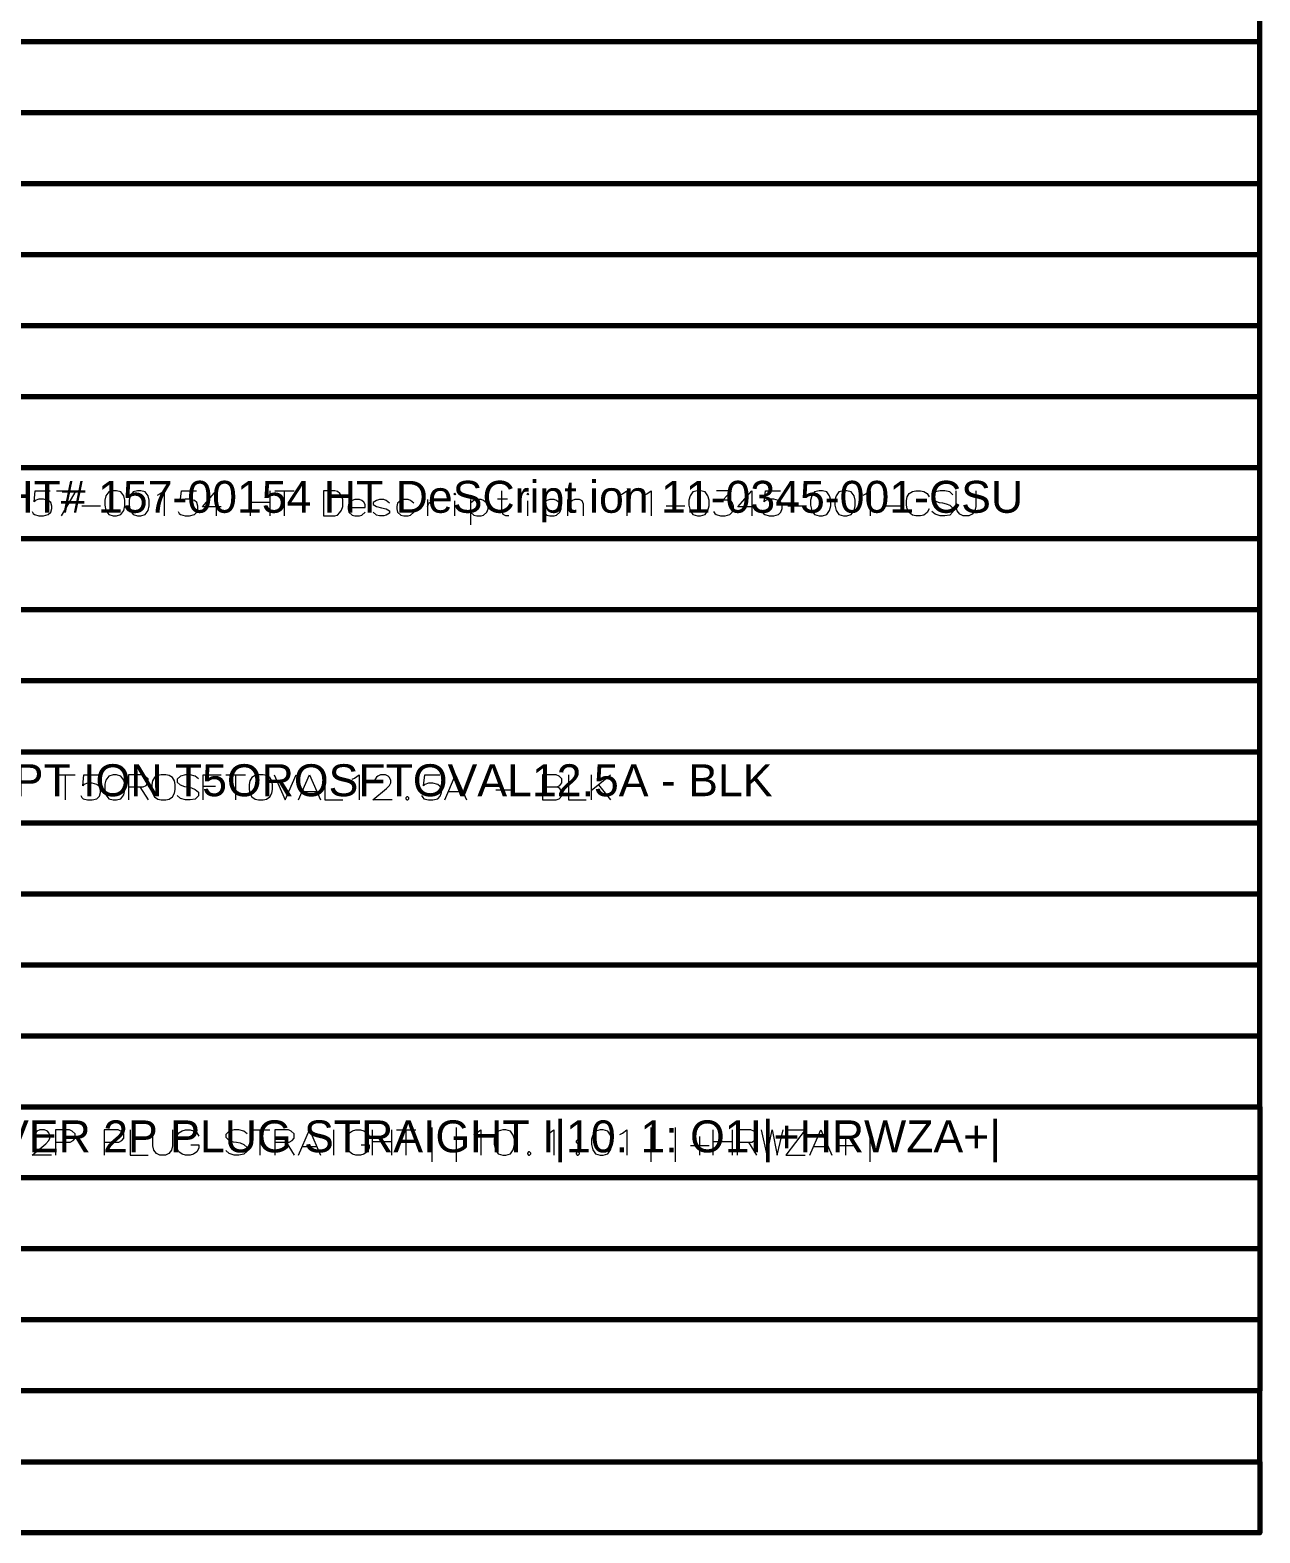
# Model space of a CAD drawing. Header units: millimetres. Extents: x 0 to 174, y 0 to 33.
# Drawn here: x 92.06 to 98.99, y 15.93 to 24.4 of the extents above; entities that cross this region are included whole.
import ezdxf

# ---------------------------------------------------------------- set-up
doc = ezdxf.new("R2010")
doc.units = ezdxf.units.MM
doc.layers.add('BOM_OCR_TEXT', color=7, linetype='Continuous')
doc.layers.add('BOM_ORIGINAL_OUTLINES', color=7, linetype='Continuous')
doc.layers.add('PDF_Geomertry', color=7, linetype='Continuous', true_color=0x405f80)
doc.styles.get("Standard").update_dxf_attribs({"font": 'arial.ttf'})

msp = doc.modelspace()

# ---------------------------------------------------------------- linework, layer by layer
at = {"layer": 'BOM_ORIGINAL_OUTLINES', "color": 18, "lineweight": 13, "true_color": 0x260000}
for points in [[(92.0703, 21.6847), (92.0772, 21.6733), (92.084, 21.6664), (92.1092, 21.6596), (92.1343, 21.6596), (92.1618, 21.6664), (92.1756, 21.6801), (92.1824, 21.7007), (92.1824, 21.7144), (92.1756, 21.735), (92.1618, 21.7465), (92.1343, 21.7533), (92.1092, 21.7533), (92.0886, 21.7465), (92.0818, 21.7396), (92.0886, 21.8014), (92.1732, 21.8014)], [(92.2075, 21.8014), (92.3172, 21.8014), (92.2349, 21.6596)], [(92.7767, 21.7763), (92.7904, 21.7831), (92.8156, 21.8014), (92.8156, 21.6596)], [(92.8933, 21.6847), (92.9001, 21.6733), (92.9071, 21.6664), (92.9322, 21.6596), (92.9574, 21.6596), (92.9847, 21.6664), (92.9985, 21.6801), (93.0053, 21.7007), (93.0053, 21.7144), (92.9985, 21.735), (92.9847, 21.7465), (92.9574, 21.7533), (92.9322, 21.7533), (92.9115, 21.7465), (92.9047, 21.7396), (92.9115, 21.8014), (92.9961, 21.8014)], [(93.1356, 21.7099), (93.0304, 21.7099), (93.1082, 21.8014), (93.1082, 21.7328), (93.1082, 21.6596)], [(93.3001, 21.8014), (93.3001, 21.6596)], [(93.41, 21.8014), (93.41, 21.6596)], [(93.4374, 21.8014), (93.5471, 21.8014)], [(93.4922, 21.6596), (93.4922, 21.8014)], [(93.7735, 21.6596), (93.7917, 21.6642), (93.8054, 21.6779), (93.8146, 21.6917), (93.8214, 21.7122), (93.8214, 21.751), (93.8146, 21.7717), (93.8054, 21.7853), (93.7917, 21.7968), (93.7757, 21.8014), (93.7117, 21.8014), (93.7117, 21.6596), (93.7757, 21.6596)], [(94.7564, 21.6596), (94.7404, 21.6596), (94.7244, 21.6664), (94.7175, 21.6847), (94.7175, 21.8014)], [(95.3828, 21.7763), (95.3965, 21.7831), (95.4217, 21.8014), (95.4217, 21.6596)], [(95.5199, 21.7763), (95.5336, 21.7831), (95.5587, 21.8014), (95.5587, 21.6596)], [(95.9108, 21.6847), (95.9176, 21.6733), (95.9246, 21.6664), (95.9497, 21.6596), (95.9749, 21.6596), (96.0022, 21.6664), (96.016, 21.6801), (96.0229, 21.7007), (96.0229, 21.7144), (96.016, 21.735), (96.0092, 21.7419), (95.9954, 21.7488), (95.9635, 21.7488), (96.0114, 21.8014), (95.9268, 21.8014)], [(96.1532, 21.7099), (96.0481, 21.7099), (96.1257, 21.8014), (96.1257, 21.7328), (96.1257, 21.6596)], [(96.1851, 21.6847), (96.1921, 21.6733), (96.1989, 21.6664), (96.224, 21.6596), (96.2492, 21.6596), (96.2767, 21.6664), (96.2903, 21.6801), (96.2972, 21.7007), (96.2972, 21.7144), (96.2903, 21.735), (96.2767, 21.7465), (96.2492, 21.7533), (96.224, 21.7533), (96.2035, 21.7465), (96.1965, 21.7396), (96.2035, 21.8014), (96.2881, 21.8014)], [(96.7543, 21.7763), (96.7681, 21.7831), (96.7932, 21.8014), (96.7932, 21.6596)], [(97.1247, 21.6985), (97.1133, 21.6779), (97.095, 21.6642), (97.0767, 21.6596), (97.0493, 21.6596), (97.031, 21.6642), (97.0126, 21.6779), (97.0012, 21.6985), (96.9967, 21.719), (96.9967, 21.7465), (97.0012, 21.7671), (97.0126, 21.7853), (97.031, 21.7968), (97.0493, 21.8014), (97.0767, 21.8014), (97.095, 21.7968), (97.1133, 21.7853), (97.1247, 21.7671)], [(97.2596, 21.7785), (97.2412, 21.7944), (97.2139, 21.8014), (97.1864, 21.8014), (97.159, 21.7944), (97.1407, 21.7763), (97.1407, 21.7601), (97.1567, 21.7442), (97.1818, 21.735), (97.2001, 21.7328), (97.2207, 21.7282), (97.2412, 21.719), (97.2596, 21.7031), (97.2596, 21.6825), (97.2412, 21.6642), (97.2139, 21.6596), (97.1864, 21.6596), (97.159, 21.6688), (97.1407, 21.6847)], [(97.3876, 21.8014), (97.3876, 21.7122), (97.3831, 21.6871), (97.3671, 21.6688), (97.3487, 21.6596), (97.3168, 21.6596), (97.2985, 21.6688), (97.2825, 21.6871), (97.2779, 21.7122), (97.2779, 21.8014)], [(92.3515, 21.7168), (92.4567, 21.7168)], [(93.41, 21.735), (93.3001, 21.735)], [(93.8511, 21.7076), (93.9471, 21.7076), (93.9471, 21.7236), (93.9403, 21.7374), (93.9289, 21.7465), (93.9151, 21.751), (93.89, 21.751), (93.874, 21.7465), (93.8557, 21.7304), (93.8511, 21.7122), (93.8511, 21.6985), (93.8557, 21.6801), (93.874, 21.6642), (93.89, 21.6596), (93.9151, 21.6596), (93.9289, 21.6642), (93.9471, 21.6801)], [(94.0843, 21.7304), (94.066, 21.7465), (94.0524, 21.751), (94.0272, 21.751), (94.0111, 21.7465), (93.9929, 21.735), (93.9929, 21.7236), (94.0111, 21.7122), (94.0386, 21.7053), (94.066, 21.6985), (94.0843, 21.6871), (94.0843, 21.6756), (94.066, 21.6642), (94.0524, 21.6596), (94.0272, 21.6596), (94.0111, 21.6642), (93.9929, 21.6801)], [(94.2215, 21.7304), (94.2032, 21.7465), (94.1894, 21.751), (94.1643, 21.751), (94.1483, 21.7465), (94.13, 21.7304), (94.1254, 21.7122), (94.1254, 21.6985), (94.13, 21.6801), (94.1483, 21.6642), (94.1643, 21.6596), (94.1894, 21.6596), (94.2032, 21.6642), (94.2215, 21.6801)], [(94.2992, 21.751), (94.2992, 21.6596)], [(94.2992, 21.7122), (94.3061, 21.7304), (94.3221, 21.7442), (94.3358, 21.751), (94.361, 21.751)], [(94.4524, 21.6596), (94.4524, 21.7442)], [(94.5415, 21.6801), (94.5599, 21.6642), (94.5758, 21.6596), (94.601, 21.6596), (94.6147, 21.6642), (94.6329, 21.6801), (94.6399, 21.6985), (94.6399, 21.7122), (94.6329, 21.7304), (94.6147, 21.7465), (94.601, 21.751), (94.5758, 21.751), (94.5599, 21.7465), (94.5415, 21.7304)], [(94.5415, 21.751), (94.5415, 21.6093)], [(94.6924, 21.7556), (94.7496, 21.7556)], [(94.8639, 21.6596), (94.8639, 21.7442)], [(95.1771, 21.6596), (95.1771, 21.7258), (95.1701, 21.7442), (95.1542, 21.751), (95.129, 21.751), (95.1153, 21.7465), (95.0901, 21.7282)], [(95.0901, 21.6596), (95.0901, 21.751)], [(95.6433, 21.7168), (95.7485, 21.7168)], [(96.3292, 21.7168), (96.4343, 21.7168)], [(96.8778, 21.7168), (96.9829, 21.7168)], [(92.2029, 20.2004), (92.3126, 20.2004)], [(92.2578, 20.0586), (92.2578, 20.2004)], [(92.3447, 20.0838), (92.3515, 20.0724), (92.3583, 20.0656), (92.3835, 20.0586), (92.4086, 20.0586), (92.4361, 20.0656), (92.4499, 20.0793), (92.4567, 20.0999), (92.4567, 20.1135), (92.4499, 20.1342), (92.4361, 20.1456), (92.4086, 20.1524), (92.3835, 20.1524), (92.3629, 20.1456), (92.3561, 20.1386), (92.3629, 20.2004), (92.4475, 20.2004)], [(92.6144, 20.1318), (92.6967, 20.1318), (92.7126, 20.141), (92.7242, 20.1547), (92.7242, 20.1775), (92.7082, 20.1936), (92.6921, 20.2004), (92.6144, 20.2004), (92.6144, 20.0586)], [(93.0076, 20.1775), (92.9893, 20.1936), (92.9619, 20.2004), (92.9344, 20.2004), (92.9071, 20.1936), (92.8887, 20.1753), (92.8887, 20.1593), (92.9047, 20.1432), (92.9299, 20.1342), (92.9482, 20.1318), (92.9688, 20.1272), (92.9893, 20.1181), (93.0076, 20.1021), (93.0076, 20.0815), (92.9893, 20.0632), (92.9619, 20.0586), (92.9344, 20.0586), (92.9071, 20.0678), (92.8887, 20.0838)], [(93.035, 20.0586), (93.035, 20.2004), (93.1356, 20.2004)], [(93.1631, 20.2004), (93.2728, 20.2004)], [(93.2179, 20.0586), (93.2179, 20.2004)], [(93.4351, 20.2004), (93.4968, 20.0586), (93.5585, 20.2004)], [(93.5722, 20.0586), (93.634, 20.2004), (93.6957, 20.0586)], [(93.7208, 20.2004), (93.7208, 20.0586), (93.8214, 20.0586)], [(93.874, 20.1753), (93.8878, 20.1821), (93.9129, 20.2004), (93.9129, 20.0586)], [(94.1003, 20.0586), (93.9906, 20.0586), (94.0683, 20.1226), (94.0843, 20.141), (94.0911, 20.1547), (94.0911, 20.1683), (94.0843, 20.1844), (94.0775, 20.1936), (94.0614, 20.2004), (94.034, 20.2004), (94.0181, 20.1936), (94.0111, 20.1867), (94.0021, 20.1729), (94.0021, 20.1661)], [(94.2649, 20.0838), (94.2718, 20.0724), (94.2786, 20.0656), (94.3037, 20.0586), (94.3289, 20.0586), (94.3564, 20.0656), (94.37, 20.0793), (94.3769, 20.0999), (94.3769, 20.1135), (94.37, 20.1342), (94.3564, 20.1456), (94.3289, 20.1524), (94.3037, 20.1524), (94.2832, 20.1456), (94.2764, 20.1386), (94.2832, 20.2004), (94.3678, 20.2004)], [(94.3953, 20.0586), (94.4569, 20.2004), (94.5186, 20.0586)], [(95.0925, 20.2004), (95.0925, 20.0586), (95.1931, 20.0586)], [(95.2204, 20.2004), (95.2204, 20.0586)], [(95.2204, 20.1113), (95.3301, 20.2004)], [(92.6785, 20.1318), (92.7242, 20.0586)], [(93.1036, 20.1342), (93.035, 20.1342)], [(93.5928, 20.1067), (93.6751, 20.1067)], [(94.4158, 20.1067), (94.4981, 20.1067)], [(94.6832, 20.1158), (94.7885, 20.1158)], [(94.9461, 20.1318), (95.0285, 20.1318)], [(95.2617, 20.1432), (95.3301, 20.0586)], [(94.3243, 18.0186), (94.3243, 18.1146), (94.3243, 18.2129)], [(94.4615, 18.0186), (94.4615, 18.1146), (94.4615, 18.2129)], [(95.5587, 18.0186), (95.5587, 18.1146), (95.5587, 18.2129)], [(95.696, 18.0186), (95.696, 18.1146), (95.696, 18.2129)], [(96.7932, 18.0186), (96.7932, 18.1146), (96.7932, 18.2129)], [(92.18, 18.0575), (92.0703, 18.0575), (92.1481, 18.1215), (92.164, 18.1399), (92.171, 18.1535), (92.171, 18.1672), (92.164, 18.1832), (92.1572, 18.1924), (92.1412, 18.1992), (92.1137, 18.1992), (92.0978, 18.1924), (92.0908, 18.1856), (92.0818, 18.1718), (92.0818, 18.165)], [(92.2029, 18.1307), (92.2853, 18.1307), (92.3012, 18.1399), (92.3126, 18.1535), (92.3126, 18.1764), (92.2967, 18.1924), (92.2807, 18.1992), (92.2029, 18.1992), (92.2029, 18.0575)], [(92.4772, 18.1307), (92.5596, 18.1307), (92.5756, 18.1399), (92.5869, 18.1535), (92.5869, 18.1764), (92.571, 18.1924), (92.555, 18.1992), (92.4772, 18.1992), (92.4772, 18.0575)], [(92.6236, 18.1992), (92.6236, 18.0575), (92.7242, 18.0575)], [(92.8612, 18.1992), (92.8612, 18.1101), (92.8567, 18.0849), (92.8407, 18.0667), (92.8224, 18.0575), (92.7904, 18.0575), (92.7721, 18.0667), (92.7561, 18.0849), (92.7515, 18.1101), (92.7515, 18.1992)], [(92.9642, 18.1146), (93.0099, 18.1146), (93.0099, 18.0964), (92.9985, 18.0758), (92.9801, 18.0621), (92.9619, 18.0575), (92.9344, 18.0575), (92.9161, 18.0621), (92.8979, 18.0758), (92.8864, 18.0964), (92.8818, 18.1169), (92.8818, 18.1443), (92.8864, 18.165), (92.8979, 18.1832), (92.9161, 18.1947), (92.9344, 18.1992), (92.9619, 18.1992), (92.9801, 18.1947), (92.9985, 18.1832), (93.0099, 18.165)], [(93.2819, 18.1764), (93.2636, 18.1924), (93.2362, 18.1992), (93.2087, 18.1992), (93.1814, 18.1924), (93.1631, 18.174), (93.1631, 18.1581), (93.179, 18.1421), (93.2042, 18.1329), (93.2225, 18.1307), (93.2431, 18.1261), (93.2636, 18.1169), (93.2819, 18.101), (93.2819, 18.0804), (93.2636, 18.0621), (93.2362, 18.0575), (93.2087, 18.0575), (93.1814, 18.0667), (93.1631, 18.0826)], [(93.3001, 18.1992), (93.41, 18.1992)], [(93.355, 18.0575), (93.355, 18.1992)], [(93.4374, 18.1307), (93.5197, 18.1307), (93.5357, 18.1399), (93.5471, 18.1535), (93.5471, 18.1764), (93.5311, 18.1924), (93.5151, 18.1992), (93.4374, 18.1992), (93.4374, 18.0575)], [(93.5014, 18.1307), (93.5471, 18.0575)], [(93.5722, 18.0575), (93.634, 18.1992), (93.6957, 18.0575)], [(93.7711, 18.0575), (93.7711, 18.1992)], [(93.9243, 18.1146), (93.97, 18.1146), (93.97, 18.0964), (93.9586, 18.0758), (93.9403, 18.0621), (93.9219, 18.0575), (93.8946, 18.0575), (93.8762, 18.0621), (93.8581, 18.0758), (93.8465, 18.0964), (93.8419, 18.1169), (93.8419, 18.1443), (93.8465, 18.165), (93.8581, 18.1832), (93.8762, 18.1947), (93.8946, 18.1992), (93.9219, 18.1992), (93.9403, 18.1947), (93.9586, 18.1832), (93.97, 18.165)], [(93.986, 18.1992), (93.986, 18.0575)], [(94.0957, 18.1329), (93.986, 18.1329)], [(94.0957, 18.1992), (94.0957, 18.0575)], [(94.1232, 18.1992), (94.2329, 18.1992)], [(94.1781, 18.0575), (94.1781, 18.1992)], [(94.5599, 18.174), (94.5735, 18.181), (94.5986, 18.1992), (94.5986, 18.0575)], [(94.9712, 18.174), (94.985, 18.181), (95.0101, 18.1992), (95.0101, 18.0575)], [(95.3828, 18.174), (95.3965, 18.181), (95.4217, 18.1992), (95.4217, 18.0575)], [(95.8331, 18.0575), (95.8331, 18.1626)], [(95.9062, 18.1992), (95.9062, 18.0575)], [(96.016, 18.1329), (95.9062, 18.1329)], [(96.016, 18.1992), (96.016, 18.0575)], [(96.0435, 18.1307), (96.1257, 18.1307), (96.1417, 18.1399), (96.1532, 18.1535), (96.1532, 18.1764), (96.1372, 18.1924), (96.1211, 18.1992), (96.0435, 18.1992), (96.0435, 18.0575)], [(96.1075, 18.1307), (96.1532, 18.0575)], [(96.1783, 18.1992), (96.2103, 18.0575), (96.24, 18.1992), (96.2697, 18.0575), (96.3018, 18.1992)], [(96.3178, 18.1992), (96.4275, 18.1992), (96.3178, 18.0575), (96.4275, 18.0575)], [(96.4526, 18.0575), (96.5143, 18.1992), (96.5761, 18.0575)], [(96.6561, 18.0575), (96.6561, 18.1626)], [(93.5928, 18.1056), (93.6751, 18.1056)], [(95.8857, 18.1101), (95.7806, 18.1101)], [(96.4732, 18.1056), (96.5556, 18.1056)], [(96.7086, 18.1101), (96.6035, 18.1101)]]:
    msp.add_lwpolyline(points, dxfattribs=at)
for points in [[(92.5275, 21.8014), (92.5024, 21.7944), (92.4864, 21.7717), (92.4796, 21.7488), (92.4796, 21.719), (92.4864, 21.6893), (92.5024, 21.6664), (92.5275, 21.6596), (92.5458, 21.6596), (92.571, 21.6664), (92.5869, 21.6893), (92.5939, 21.7168), (92.5939, 21.7488), (92.5869, 21.7717), (92.571, 21.7944), (92.5458, 21.8014), (92.5275, 21.8014)], [(92.6647, 21.8014), (92.6396, 21.7944), (92.6236, 21.7717), (92.6167, 21.7488), (92.6167, 21.719), (92.6236, 21.6893), (92.6396, 21.6664), (92.6647, 21.6596), (92.6829, 21.6596), (92.7082, 21.6664), (92.7242, 21.6893), (92.731, 21.7168), (92.731, 21.7488), (92.7242, 21.7717), (92.7082, 21.7944), (92.6829, 21.8014), (92.6647, 21.8014)], [(94.4524, 21.7876), (94.4569, 21.7831), (94.4524, 21.7785), (94.4478, 21.7831), (94.4524, 21.7876)], [(94.8639, 21.7876), (94.8685, 21.7831), (94.8639, 21.7785), (94.8593, 21.7831), (94.8639, 21.7876)], [(95.8194, 21.8014), (95.7943, 21.7944), (95.7782, 21.7717), (95.7714, 21.7488), (95.7714, 21.719), (95.7782, 21.6893), (95.7943, 21.6664), (95.8194, 21.6596), (95.8376, 21.6596), (95.8628, 21.6664), (95.8789, 21.6893), (95.8857, 21.7168), (95.8857, 21.7488), (95.8789, 21.7717), (95.8628, 21.7944), (95.8376, 21.8014), (95.8194, 21.8014)], [(96.5053, 21.8014), (96.48, 21.7944), (96.464, 21.7717), (96.4572, 21.7488), (96.4572, 21.719), (96.464, 21.6893), (96.48, 21.6664), (96.5053, 21.6596), (96.5235, 21.6596), (96.5486, 21.6664), (96.5646, 21.6893), (96.5715, 21.7168), (96.5715, 21.7488), (96.5646, 21.7717), (96.5486, 21.7944), (96.5235, 21.8014), (96.5053, 21.8014)], [(96.6424, 21.8014), (96.6172, 21.7944), (96.6013, 21.7717), (96.5943, 21.7488), (96.5943, 21.719), (96.6013, 21.6893), (96.6172, 21.6664), (96.6424, 21.6596), (96.6607, 21.6596), (96.6858, 21.6664), (96.7018, 21.6893), (96.7086, 21.7168), (96.7086, 21.7488), (96.7018, 21.7717), (96.6858, 21.7944), (96.6607, 21.8014), (96.6424, 21.8014)], [(94.9872, 21.751), (94.9712, 21.7465), (94.9531, 21.7304), (94.9485, 21.7122), (94.9485, 21.6985), (94.9531, 21.6801), (94.9712, 21.6642), (94.9872, 21.6596), (95.0125, 21.6596), (95.0261, 21.6642), (95.0444, 21.6801), (95.0512, 21.6985), (95.0512, 21.7122), (95.0444, 21.7304), (95.0261, 21.7465), (95.0125, 21.751), (94.9872, 21.751)], [(92.5275, 20.2004), (92.5024, 20.1936), (92.4864, 20.1707), (92.4796, 20.1478), (92.4796, 20.1181), (92.4864, 20.0883), (92.5024, 20.0656), (92.5275, 20.0586), (92.5458, 20.0586), (92.571, 20.0656), (92.5869, 20.0883), (92.5939, 20.1158), (92.5939, 20.1478), (92.5869, 20.1707), (92.571, 20.1936), (92.5458, 20.2004), (92.5275, 20.2004)], [(92.7972, 20.2004), (92.779, 20.1958), (92.7607, 20.1844), (92.7493, 20.1661), (92.7447, 20.1456), (92.7447, 20.1181), (92.7493, 20.0975), (92.7607, 20.0769), (92.779, 20.0632), (92.7972, 20.0586), (92.8247, 20.0586), (92.8431, 20.0632), (92.8612, 20.0769), (92.8728, 20.0975), (92.8774, 20.1181), (92.8774, 20.1456), (92.8728, 20.1661), (92.8612, 20.1844), (92.8431, 20.1958), (92.8247, 20.2004), (92.7972, 20.2004)], [(93.346, 20.2004), (93.3276, 20.1958), (93.3093, 20.1844), (93.2979, 20.1661), (93.2933, 20.1456), (93.2933, 20.1181), (93.2979, 20.0975), (93.3093, 20.0769), (93.3276, 20.0632), (93.346, 20.0586), (93.3733, 20.0586), (93.3917, 20.0632), (93.41, 20.0769), (93.4214, 20.0975), (93.426, 20.1181), (93.426, 20.1456), (93.4214, 20.1661), (93.41, 20.1844), (93.3917, 20.1958), (93.3733, 20.2004), (93.346, 20.2004)], [(95.0239, 20.0586), (95.0399, 20.0656), (95.0558, 20.0815), (95.0558, 20.1044), (95.0444, 20.1226), (95.0285, 20.1318), (95.0444, 20.141), (95.0558, 20.1547), (95.0558, 20.1775), (95.0399, 20.1936), (95.0239, 20.2004), (94.9461, 20.2004), (94.9461, 20.0586)], [(94.194, 20.0656), (94.194, 20.0701), (94.1872, 20.0769), (94.1826, 20.0769), (94.1757, 20.0701), (94.1757, 20.0656), (94.1826, 20.0586), (94.1872, 20.0586)], [(94.7221, 18.1992), (94.6969, 18.1924), (94.681, 18.1694), (94.6742, 18.1467), (94.6742, 18.1169), (94.681, 18.0872), (94.6969, 18.0643), (94.7221, 18.0575), (94.7404, 18.0575), (94.7656, 18.0643), (94.7815, 18.0872), (94.7885, 18.1146), (94.7885, 18.1467), (94.7815, 18.1694), (94.7656, 18.1924), (94.7404, 18.1992), (94.7221, 18.1992)], [(95.1428, 18.1238), (95.1474, 18.1238), (95.1542, 18.1307), (95.1542, 18.1353), (95.1474, 18.1421), (95.1428, 18.1421), (95.1358, 18.1353), (95.1358, 18.1307), (95.1428, 18.1238)], [(95.2707, 18.1992), (95.2456, 18.1924), (95.2296, 18.1694), (95.2228, 18.1467), (95.2228, 18.1169), (95.2296, 18.0872), (95.2456, 18.0643), (95.2707, 18.0575), (95.289, 18.0575), (95.3142, 18.0643), (95.3301, 18.0872), (95.3371, 18.1146), (95.3371, 18.1467), (95.3301, 18.1694), (95.3142, 18.1924), (95.289, 18.1992), (95.2707, 18.1992)], [(94.8799, 18.0643), (94.8799, 18.0689), (94.8731, 18.0758), (94.8685, 18.0758), (94.8615, 18.0689), (94.8615, 18.0643), (94.8685, 18.0575), (94.8731, 18.0575)], [(95.1542, 18.0643), (95.1542, 18.0689), (95.1474, 18.0758), (95.1428, 18.0758), (95.1358, 18.0689), (95.1358, 18.0643), (95.1428, 18.0575), (95.1474, 18.0575)]]:
    msp.add_lwpolyline(points, close=True, dxfattribs=at)
at = {"layer": 'PDF_Geomertry', "color": 165, "lineweight": 70, "true_color": 0x5267a5}
for points in [[(70.2461, 23.1324), (70.2461, 22.7322), (71.3026, 22.7322), (71.3026, 23.1324), (75.611, 23.1324), (75.611, 23.5326), (83.901, 23.5326), (83.901, 23.9329), (85.7837, 23.9329), (85.7837, 24.3332), (98.9892, 24.3332), (98.9892, 24.7333)], [(70.2461, 22.7322), (70.2461, 22.3319), (71.3026, 22.3319), (71.3026, 22.7322), (75.611, 22.7322), (75.611, 23.1324), (83.901, 23.1324), (83.901, 23.5326), (85.7837, 23.5326), (85.7837, 23.9329), (98.9892, 23.9329), (98.9892, 24.3332)], [(70.2461, 22.3319), (70.2461, 21.9317), (71.3026, 21.9317), (71.3026, 22.3319), (75.611, 22.3319), (75.611, 22.7322), (83.901, 22.7322), (83.901, 23.1324), (85.7837, 23.1324), (85.7837, 23.5326), (98.9892, 23.5326), (98.9892, 23.9329)], [(70.2461, 21.9317), (70.2461, 21.5315), (71.3026, 21.5315), (71.3026, 21.9317), (75.611, 21.9317), (75.611, 22.3319), (83.901, 22.3319), (83.901, 22.7322), (85.7837, 22.7322), (85.7837, 23.1324), (98.9892, 23.1324), (98.9892, 23.5326)], [(70.2461, 21.5315), (70.2461, 21.1313), (71.3026, 21.1313), (71.3026, 21.5315), (75.611, 21.5315), (75.611, 21.9317), (83.901, 21.9317), (83.901, 22.3319), (85.7837, 22.3319), (85.7837, 22.7322), (98.9892, 22.7322), (98.9892, 23.1324)], [(70.2461, 21.1313), (70.2461, 20.731), (71.3026, 20.731), (71.3026, 21.1313), (75.611, 21.1313), (75.611, 21.5315), (83.901, 21.5315), (83.901, 21.9317), (85.7837, 21.9317), (85.7837, 22.3319), (98.9892, 22.3319), (98.9892, 22.7322)], [(70.2461, 20.731), (70.2461, 20.3308), (71.3026, 20.3308), (71.3026, 20.731), (75.611, 20.731), (75.611, 21.1313), (83.901, 21.1313), (83.901, 21.5315), (85.7837, 21.5315), (85.7837, 21.9317), (98.9892, 21.9317), (98.9892, 22.3319)], [(70.2461, 20.3308), (70.2461, 19.9306), (71.3026, 19.9306), (71.3026, 20.3308), (75.611, 20.3308), (75.611, 20.731), (83.901, 20.731), (83.901, 21.1313), (85.7837, 21.1313), (85.7837, 21.5315), (98.9892, 21.5315), (98.9892, 21.9317)], [(70.2461, 19.9306), (70.2461, 19.5303), (71.3026, 19.5303), (71.3026, 19.9306), (75.611, 19.9306), (75.611, 20.3308), (83.901, 20.3308), (83.901, 20.731), (85.7837, 20.731), (85.7837, 21.1313), (98.9892, 21.1313), (98.9892, 21.5315)], [(70.2461, 19.5303), (70.2461, 19.1301), (71.3026, 19.1301), (71.3026, 19.5303), (75.611, 19.5303), (75.611, 19.9306), (83.901, 19.9306), (83.901, 20.3308), (85.7837, 20.3308), (85.7837, 20.731), (98.9892, 20.731), (98.9892, 21.1313)], [(70.2461, 19.1301), (70.2461, 18.7299), (71.3026, 18.7299), (71.3026, 19.1301), (75.611, 19.1301), (75.611, 19.5303), (83.901, 19.5303), (83.901, 19.9306), (85.7837, 19.9306), (85.7837, 20.3308), (98.9892, 20.3308), (98.9892, 20.731)], [(70.2461, 18.7299), (70.2461, 18.3296), (71.3026, 18.3296), (71.3026, 18.7299), (75.611, 18.7299), (75.611, 19.1301), (83.901, 19.1301), (83.901, 19.5303), (85.7837, 19.5303), (85.7837, 19.9306), (98.9892, 19.9306), (98.9892, 20.3308)], [(70.2461, 18.3296), (70.2461, 17.9294), (71.3026, 17.9294), (71.3026, 18.3296), (75.611, 18.3296), (75.611, 18.7299), (83.901, 18.7299), (83.901, 19.1301), (85.7837, 19.1301), (85.7837, 19.5303), (98.9892, 19.5303), (98.9892, 19.9306)], [(70.2461, 17.9294), (70.2461, 17.5292), (71.3026, 17.5292), (71.3026, 17.9294), (75.611, 17.9294), (75.611, 18.3296), (83.901, 18.3296), (83.901, 18.7299), (85.7837, 18.7299), (85.7837, 19.1301), (98.9892, 19.1301), (98.9892, 19.5303)], [(70.2461, 17.5292), (70.2461, 17.1289), (71.3026, 17.1289), (71.3026, 17.5292), (75.611, 17.5292), (75.611, 17.9294), (83.901, 17.9294), (83.901, 18.3296), (85.7837, 18.3296), (85.7837, 18.7299), (98.9892, 18.7299), (98.9892, 19.1301)], [(70.2461, 17.1289), (70.2461, 16.7288), (71.3026, 16.7288), (71.3026, 17.1289), (75.611, 17.1289), (75.611, 17.5292), (83.901, 17.5292), (83.901, 17.9294), (85.7837, 17.9294), (85.7837, 18.3296), (98.9892, 18.3296), (98.9892, 18.7299)], [(98.9892, 18.3296), (98.9892, 17.9294), (85.7837, 17.9294), (85.7837, 17.5292), (83.901, 17.5292), (83.901, 17.1289), (75.611, 17.1289), (75.611, 16.7288), (71.3026, 16.7288), (71.3026, 16.3285), (75.611, 16.3285), (75.611, 15.9282), (71.3026, 15.9282)], [(98.9892, 17.9294), (98.9892, 17.5292), (85.7837, 17.5292), (85.7837, 17.1289), (83.901, 17.1289), (83.901, 16.7288), (75.611, 16.7288), (75.611, 16.3285), (83.901, 16.3285), (83.901, 15.9282), (75.611, 15.9282)], [(98.9892, 17.5292), (98.9892, 17.1289), (85.7837, 17.1289), (85.7837, 16.7288), (83.901, 16.7288), (83.901, 16.3285), (85.7837, 16.3285), (85.7837, 15.9282), (83.901, 15.9282)], [(98.9892, 17.1289), (98.9892, 16.7288), (85.7837, 16.7288), (85.7837, 16.3285), (98.9892, 16.3285), (98.9892, 15.9282), (85.7837, 15.9282)], [(70.2461, 16.7288), (70.2461, 16.3285), (71.3026, 16.3285), (75.611, 16.3285), (83.901, 16.3285), (85.7837, 16.3285), (98.9892, 16.3285), (98.9892, 16.7288)]]:
    msp.add_lwpolyline(points, dxfattribs=at)

# ---------------------------------------------------------------- texts
at = {"layer": 'BOM_OCR_TEXT', "char_height": 0.18, "width": 13.068889, "attachment_point": 1}
for s, insert in [('HELLERMANNTYTON-157-00154-CLIP-WRG HARN HT# 157-00154 HT DeSCript ion 11-0345-001-CSU', (85.8475, 21.8569)), ('HELLERMANNTYTON-157-O0224-CL IP HT DESCR IPT ION T5OROSFTOVAL12.5A - BLK', (85.8475, 20.2597)), ('+SGE 3-CYL+ +55495797+IMCON WIRE DRESS COVER 2P PLUG STRAIGHT I|10. 1: O1I|+HRWZA+|', (85.8475, 18.2528))]:
    msp.add_mtext(s, dxfattribs=dict(at, insert=insert))

doc.saveas('drawing.dxf')
